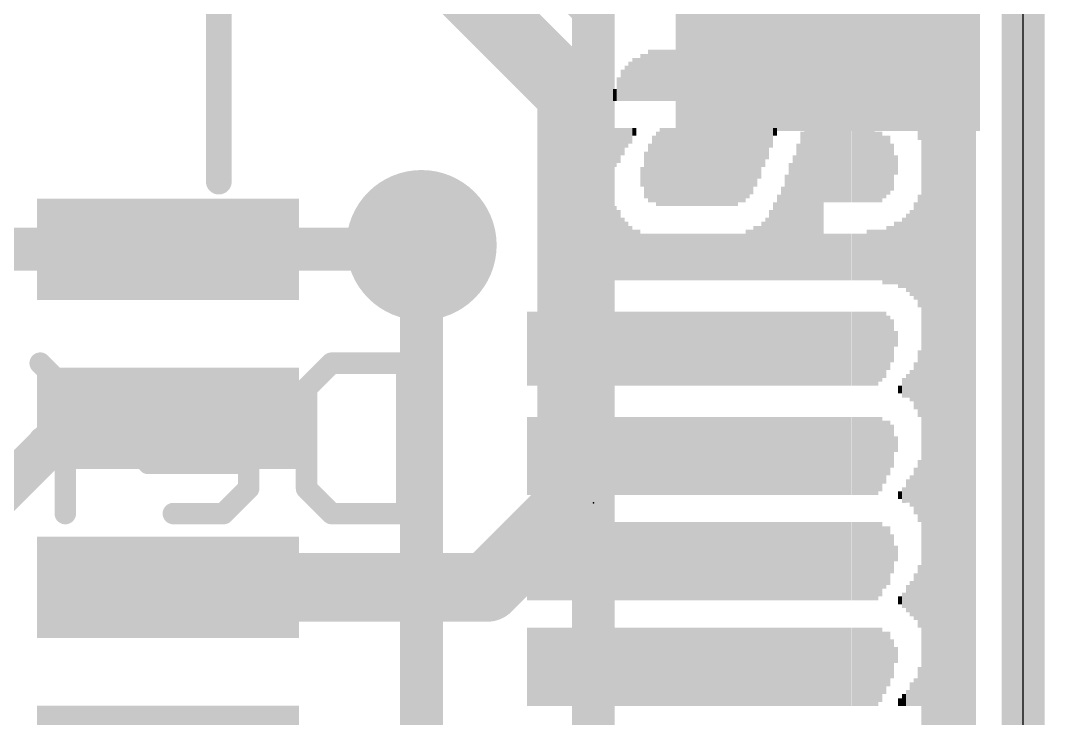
# Model space of a CAD drawing. Extents: x -3.6 to 34.1, y -8.2 to 24.4.
# Drawn here: x 19.47 to 25.53, y 7.61 to 11.74 of the extents above; entities that cross this region are included whole.
import ezdxf

# ---------------------------------------------------------------- set-up
doc = ezdxf.new("R2010")
doc.units = 0
for name, color, linetype in [('1', 12, 'CONTINUOUS'), ('16', 5, 'CONTINUOUS'), ('18', 110, 'CONTINUOUS'), ('20', 53, 'CONTINUOUS'), ('21', 40, 'CONTINUOUS'), ('22', 6, 'CONTINUOUS'), ('23', 40, 'CONTINUOUS'), ('47', 253, 'CONTINUOUS')]:
    doc.layers.add(name, color=color, linetype=linetype)

# ---------------------------------------------------------------- blocks, each defined once
blk = doc.blocks.new('RECT')
blk.add_solid([(-0.5, -0.5), (0.5, -0.5), (-0.5, 0.5), (0.5, 0.5)])
blk = doc.blocks.new('ROUNDV')
at = {"const_width": 0.5}
blk.add_lwpolyline([(0, -0.25, 1), (0, 0.25, 1), (0, -0.25)], format="xyb", dxfattribs=at)

msp = doc.modelspace()

# ---------------------------------------------------------------- linework, layer by layer
at = {"layer": '1'}
for points, const_width in [([(25.4, 17.78), (25.4, 0)], 0.254), ([(21.756, 12.28), (22.733, 11.303)], 0.4064), ([(22.733, 11.303), (22.733, 8.89)], 0.4064), ([(21.82, 10.39), (21.844, 10.414)], 0.254), ([(20.346, 10.39), (18.635, 10.39)], 0.254), ([(20.346, 10.39), (21.82, 10.39)], 0.254), ([(19.804, 9.39), (18.657, 8.243)], 0.254), ([(20.346, 9.39), (19.804, 9.39)], 0.254), ([(22.733, 8.89), (22.233, 8.39)], 0.4064), ([(22.233, 8.39), (20.346, 8.39)], 0.4064)]:
    msp.add_lwpolyline(points, dxfattribs=dict(at, const_width=const_width))
for points, const_width in [([(22.8346, 11.303, 1), (22.6314, 11.303)], 0.2032), ([(22.6612, 11.2312, 1), (22.8048, 11.3748)], 0.2032), ([(21.8889, 10.3691, 1), (21.7991, 10.4589)], 0.127), ([(20.346, 10.4535, 1), (20.346, 10.3265)], 0.127), ([(20.346, 10.3265, 1), (20.346, 10.4535)], 0.127), ([(21.7751, 10.4349, 1), (21.8649, 10.3451)], 0.127), ([(21.82, 10.3265, 1), (21.82, 10.4535)], 0.127), ([(19.804, 9.4535, 1), (19.804, 9.3265)], 0.127), ([(19.8489, 9.3451, 1), (19.7591, 9.4349)], 0.127), ([(20.346, 9.3265, 1), (20.346, 9.4535)], 0.127), ([(22.8048, 8.8182, 1), (22.6612, 8.9618)], 0.2032), ([(22.6314, 8.89, 1), (22.8346, 8.89)], 0.2032), ([(20.346, 8.4916, 1), (20.346, 8.2884)], 0.2032), ([(22.1612, 8.4618, 1), (22.3048, 8.3182)], 0.2032), ([(22.233, 8.2884, 1), (22.233, 8.4916)], 0.2032)]:
    msp.add_lwpolyline(points, format="xyb", dxfattribs=dict(at, const_width=const_width))
at = {"layer": '16', "const_width": 0.254}
for points in [[(25.4, 17.78), (25.4, 0)], [(20.828, 13.843), (22.86, 11.811)], [(22.86, 11.811), (22.86, 5.715)], [(21.844, 10.414), (21.844, 5.842)]]:
    msp.add_lwpolyline(points, dxfattribs=at)
at = {"layer": '16', "const_width": 0.127}
for points in [[(22.8151, 11.7661, 1), (22.9049, 11.8559)], [(21.9075, 10.414, 1), (21.7805, 10.414)]]:
    msp.add_lwpolyline(points, format="xyb", dxfattribs=at)
at = {"layer": '20'}
msp.add_line((25.4, 2.54), (25.4, 15.24), dxfattribs=at)
at = {"layer": '21', "const_width": 0.1524}
for points in [[(20.646, 10.79), (20.646, 11.99)], [(24.946, 6.79), (24.946, 10.99)]]:
    msp.add_lwpolyline(points, dxfattribs=at)
at = {"layer": '21', "const_width": 0.0762}
for points in [[(24.9841, 10.99, 1), (24.9079, 10.99)], [(20.6079, 10.79, 1), (20.6841, 10.79)]]:
    msp.add_lwpolyline(points, format="xyb", dxfattribs=at)
at = {"layer": '22', "const_width": 0.127}
for points in [[(19.7385, 9.568), (19.5902, 9.7163)], [(21.1646, 9.568), (21.3129, 9.7163)], [(21.3129, 9.7163), (21.7578, 9.7163)], [(21.7578, 9.7163), (21.7578, 8.8265)], [(19.7385, 8.8265), (19.7385, 9.568)], [(21.1646, 8.9748), (21.1646, 9.568)], [(20.3774, 9.4197), (20.2291, 9.2714)], [(20.674, 9.4197), (20.3774, 9.4197)], [(20.8223, 9.2714), (20.674, 9.4197)], [(19.8868, 9.2714), (19.5902, 9.2714)], [(20.2291, 9.2714), (20.2291, 9.1231)], [(20.8223, 8.9748), (20.8223, 9.2714)], [(20.2291, 9.1231), (20.8223, 9.1231)], [(20.674, 8.8265), (20.8223, 8.9748)], [(21.3129, 8.8265), (21.1646, 8.9748)], [(20.3774, 8.8265), (20.674, 8.8265)], [(21.7578, 8.8265), (21.3129, 8.8265)]]:
    msp.add_lwpolyline(points, dxfattribs=at)
at = {"layer": '22', "const_width": 0.0635}
for points in [[(19.6126, 9.7387, 1), (19.5677, 9.6938)], [(21.3129, 9.748, 1), (21.3129, 9.6845)], [(21.3354, 9.6938, 1), (21.2905, 9.7387)], [(21.7896, 9.7163, 1), (21.7261, 9.7163)], [(21.7578, 9.6845, 1), (21.7578, 9.748)], [(19.7702, 9.568, 1), (19.7067, 9.568)], [(21.1964, 9.568, 1), (21.1329, 9.568)], [(19.716, 9.5455, 1), (19.7609, 9.5904)], [(21.1422, 9.5904, 1), (21.1871, 9.5455)], [(20.3774, 9.4514, 1), (20.3774, 9.3879)], [(20.3999, 9.3972, 1), (20.355, 9.4421)], [(20.6965, 9.4421, 1), (20.6516, 9.3972)], [(20.674, 9.3879, 1), (20.674, 9.4514)], [(19.5902, 9.3031, 1), (19.5902, 9.2396)], [(19.8868, 9.2396, 1), (19.8868, 9.3031)], [(20.2609, 9.2714, 1), (20.1974, 9.2714)], [(20.2067, 9.2938, 1), (20.2516, 9.2489)], [(20.854, 9.2714, 1), (20.7905, 9.2714)], [(20.7998, 9.2489, 1), (20.8447, 9.2938)], [(20.2291, 9.1548, 1), (20.2291, 9.0913)], [(20.1974, 9.1231, 1), (20.2609, 9.1231)], [(20.8223, 9.0913, 1), (20.8223, 9.1548)], [(20.8447, 8.9523, 1), (20.7998, 8.9972)], [(21.1871, 8.9972, 1), (21.1422, 8.9523)], [(20.7905, 8.9748, 1), (20.854, 8.9748)], [(21.1329, 8.9748, 1), (21.1964, 8.9748)], [(19.7067, 8.8265, 1), (19.7702, 8.8265)], [(20.3774, 8.8583, 1), (20.3774, 8.7948)], [(20.6516, 8.849, 1), (20.6965, 8.804)], [(20.674, 8.7948, 1), (20.674, 8.8583)], [(21.3129, 8.8583, 1), (21.3129, 8.7948)], [(21.2905, 8.804, 1), (21.3354, 8.849)], [(21.7261, 8.8265, 1), (21.7896, 8.8265)], [(21.7578, 8.7948, 1), (21.7578, 8.8583)]]:
    msp.add_lwpolyline(points, format="xyb", dxfattribs=at)
at = {"layer": '23'}
msp.add_point((22.86, 8.89), dxfattribs=at)
at = {"layer": '47', "const_width": 0.13}
msp.add_lwpolyline([(25.4, 9.144), (25.4, -8.173)], dxfattribs=at)
at = {"layer": '47', "const_width": 0.065}
msp.add_lwpolyline([(25.4325, 9.144, 1), (25.3675, 9.144)], format="xyb", dxfattribs=at)

# ---------------------------------------------------------------- block references
at = {"layer": '1', "rotation": 180}
for p, xscale, yscale in [((24.246, 11.69), 1.8, 1.2), ((20.346, 10.39), 1.55, 0.6), ((20.346, 9.39), 1.55, 0.6), ((20.346, 8.39), 1.55, 0.6), ((20.346, 7.39), 1.55, 0.6)]:
    msp.add_blockref('RECT', p, dxfattribs=dict(at, xscale=xscale, yscale=yscale))
at = {"layer": '18', "xscale": 0.889, "yscale": 0.889}
msp.add_blockref('ROUNDV', (21.844, 10.414), dxfattribs=at)
msp.add_blockref('ROUNDV', (21.844, 10.414), dxfattribs=at)
at = {"layer": '22', "rotation": 90}
for p, xscale, yscale in [((23.1949, 11.4186), 0.3023, 0.0231), ((23.218, 11.4186), 0.3023, 0.0231), ((23.241, 11.4186), 0.3023, 0.0229), ((23.264, 11.4186), 0.3023, 0.0231), ((23.2871, 11.4186), 0.3023, 0.0231), ((23.3102, 11.4186), 0.3023, 0.0231), ((23.3333, 11.4186), 0.3023, 0.0231), ((23.3564, 11.4186), 0.3023, 0.0231), ((23.3796, 11.4186), 0.3023, 0.0231), ((23.4027, 11.4186), 0.3023, 0.0231), ((23.4258, 11.4186), 0.3023, 0.0231), ((23.4489, 11.4186), 0.3023, 0.0231), ((23.472, 11.4186), 0.3023, 0.0231), ((23.495, 11.4186), 0.3023, 0.0229), ((23.518, 11.4186), 0.3023, 0.0231), ((23.5411, 11.4186), 0.3023, 0.0231), ((23.5642, 11.4186), 0.3023, 0.0231), ((23.5873, 11.4186), 0.3023, 0.0231), ((23.6104, 11.4186), 0.3023, 0.0231), ((23.6336, 11.4186), 0.3023, 0.0231), ((23.6567, 11.4186), 0.3023, 0.0231), ((23.6798, 11.4186), 0.3023, 0.0231), ((23.7029, 11.4186), 0.3023, 0.0231), ((23.726, 11.4186), 0.3023, 0.0231), ((23.749, 11.4186), 0.3023, 0.0229), ((23.772, 11.4186), 0.3023, 0.0231), ((23.7951, 11.4186), 0.3023, 0.0231), ((23.8182, 11.4186), 0.3023, 0.0231), ((23.8413, 11.4186), 0.3023, 0.0231), ((23.8644, 11.4186), 0.3023, 0.0231), ((23.8876, 11.4186), 0.3023, 0.0231), ((23.9107, 11.4186), 0.3023, 0.0231), ((23.9338, 11.4186), 0.3023, 0.0231), ((23.9569, 11.4186), 0.3023, 0.0231), ((23.98, 11.4186), 0.3023, 0.0231), ((24.003, 11.4186), 0.3023, 0.0229), ((24.026, 11.4186), 0.3023, 0.0231), ((24.0491, 11.4186), 0.3023, 0.0231), ((24.0722, 11.4186), 0.3023, 0.0231), ((24.0953, 11.4186), 0.3023, 0.0231), ((24.1184, 11.4186), 0.3023, 0.0231), ((24.1416, 11.4186), 0.3023, 0.0231), ((24.1647, 11.4186), 0.3023, 0.0231), ((24.1878, 11.4186), 0.3023, 0.0231), ((24.2109, 11.4186), 0.3023, 0.0231), ((24.234, 11.4186), 0.3023, 0.0231), ((24.257, 11.4186), 0.3023, 0.0229), ((24.28, 11.4186), 0.3023, 0.0231), ((24.3031, 11.4186), 0.3023, 0.0231), ((24.3262, 11.4186), 0.3023, 0.0231), ((24.3493, 11.4186), 0.3023, 0.0231), ((24.3724, 11.4186), 0.3023, 0.0231), ((24.3956, 11.4186), 0.3023, 0.0231), ((24.4187, 11.4186), 0.3023, 0.0231), ((24.4418, 11.4186), 0.3023, 0.0231), ((24.4649, 11.4186), 0.3023, 0.0231), ((24.488, 11.4186), 0.3023, 0.0231), ((24.511, 11.4186), 0.3023, 0.0229), ((24.534, 11.4186), 0.3023, 0.0231), ((24.5571, 11.4071), 0.3251, 0.0231), ((24.5802, 11.4071), 0.3251, 0.0231), ((24.6033, 11.4071), 0.3251, 0.0231), ((24.6264, 11.3957), 0.348, 0.0231), ((24.6496, 11.3957), 0.348, 0.0231), ((24.6727, 11.3843), 0.3708, 0.0231), ((24.6958, 11.3843), 0.3708, 0.0231), ((24.7189, 11.3728), 0.3937, 0.0231), ((24.742, 11.35), 0.4394, 0.0231), ((24.765, 11.3386), 0.4623, 0.0229), ((24.788, 11.303), 0.5334, 0.0231), ((24.8111, 8.81), 5.5194, 0.0231), ((24.8342, 8.81), 5.5194, 0.0231), ((24.8573, 8.81), 5.5194, 0.0231), ((24.8804, 8.81), 5.5194, 0.0231), ((24.9036, 8.81), 5.5194, 0.0231), ((23.1024, 11.3944), 0.254, 0.0231), ((23.1256, 11.3944), 0.254, 0.0231), ((23.1487, 11.4059), 0.2769, 0.0231), ((23.1718, 11.4059), 0.2769, 0.0231), ((24.9267, 8.7973), 5.494, 0.0231), ((24.9498, 8.7973), 5.494, 0.0231), ((24.9729, 8.7859), 5.4712, 0.0231), ((24.996, 8.7859), 5.4712, 0.0231), ((23.0331, 11.3602), 0.1854, 0.0231), ((23.0562, 11.3716), 0.2083, 0.0231), ((23.0793, 11.383), 0.2311, 0.0231), ((25.019, 8.7744), 5.4483, 0.0229), ((25.042, 8.763), 5.4254, 0.0231), ((25.0651, 8.7516), 5.4026, 0.0231), ((23.01, 11.3373), 0.1397, 0.0231), ((25.0882, 8.7287), 5.3569, 0.0231), ((22.987, 11.303), 0.0711, 0.0229), ((25.1113, 8.6944), 5.2883, 0.0231), ((22.987, 10.9919), 0.2311, 0.0229), ((23.01, 11.0033), 0.2083, 0.0231), ((23.0331, 11.0261), 0.1626, 0.0231), ((23.0562, 11.049), 0.1168, 0.0231), ((23.0793, 11.0604), 0.094, 0.0231), ((23.1024, 11.0846), 0.0457, 0.0231), ((23.241, 10.8649), 0.4394, 0.0229), ((23.264, 10.8763), 0.4623, 0.0231), ((23.2871, 10.8763), 0.4623, 0.0231), ((23.3102, 10.8763), 0.4623, 0.0231), ((23.3333, 10.8763), 0.4623, 0.0231), ((23.3564, 10.8763), 0.4623, 0.0231), ((23.3796, 10.8763), 0.4623, 0.0231), ((23.4027, 10.8763), 0.4623, 0.0231), ((23.4258, 10.8763), 0.4623, 0.0231), ((23.4489, 10.8763), 0.4623, 0.0231), ((23.472, 10.8763), 0.4623, 0.0231), ((23.495, 10.8763), 0.4623, 0.0229), ((23.518, 10.8763), 0.4623, 0.0231), ((23.5411, 10.8763), 0.4623, 0.0231), ((23.5642, 10.8763), 0.4623, 0.0231), ((23.5873, 10.8763), 0.4623, 0.0231), ((23.6104, 10.8763), 0.4623, 0.0231), ((23.6336, 10.8763), 0.4623, 0.0231), ((23.6567, 10.8763), 0.4623, 0.0231), ((23.6798, 10.8763), 0.4623, 0.0231), ((23.7029, 10.8763), 0.4623, 0.0231), ((23.726, 10.8877), 0.4394, 0.0231), ((23.749, 10.8877), 0.4394, 0.0229), ((23.772, 10.8991), 0.4166, 0.0231), ((23.7951, 10.9106), 0.3937, 0.0231), ((23.8182, 10.9334), 0.348, 0.0231), ((23.8413, 10.9576), 0.2997, 0.0231), ((23.8644, 10.9919), 0.2311, 0.0231), ((23.8876, 11.0147), 0.1854, 0.0231), ((23.9107, 11.049), 0.1168, 0.0231), ((23.9338, 11.0846), 0.0457, 0.0231), ((24.0953, 10.6451), 0.8788, 0.0231), ((24.1184, 10.6566), 0.9017, 0.0231), ((24.1416, 10.6566), 0.9017, 0.0231), ((24.1647, 10.6566), 0.9017, 0.0231), ((24.1878, 10.6566), 0.9017, 0.0231), ((24.2109, 10.6566), 0.9017, 0.0231), ((24.234, 10.8877), 0.4394, 0.0231), ((24.257, 10.8877), 0.4394, 0.0229), ((24.28, 10.8877), 0.4394, 0.0231), ((24.3031, 10.8877), 0.4394, 0.0231), ((24.3262, 10.8877), 0.4394, 0.0231), ((24.3493, 10.8877), 0.4394, 0.0231), ((24.3724, 10.8877), 0.4394, 0.0231), ((24.3956, 10.8877), 0.4394, 0.0231), ((24.4187, 10.8877), 0.4394, 0.0231), ((24.4418, 10.8877), 0.4394, 0.0231), ((24.4649, 10.8877), 0.4394, 0.0231), ((24.488, 10.8877), 0.4394, 0.0231), ((24.511, 10.8877), 0.4394, 0.0229), ((24.534, 10.8763), 0.4166, 0.0231), ((24.5571, 10.8763), 0.4166, 0.0231), ((23.218, 10.8649), 0.3937, 0.0231), ((24.5802, 10.8763), 0.3708, 0.0231), ((24.6033, 10.8877), 0.348, 0.0231), ((23.1718, 10.8293), 0.2769, 0.0231), ((23.1949, 10.8407), 0.3454, 0.0231), ((24.0722, 10.6096), 0.8077, 0.0231), ((24.6264, 10.875), 0.2769, 0.0231), ((24.026, 10.5524), 0.6934, 0.0231), ((24.0491, 10.5753), 0.7391, 0.0231), ((24.6496, 10.8877), 0.1143, 0.0231), ((23.1487, 10.8179), 0.1168, 0.0231), ((24.003, 10.5181), 0.6248, 0.0229), ((23.98, 10.4826), 0.5537, 0.0231), ((23.9338, 10.4369), 0.4623, 0.0231), ((23.9569, 10.4597), 0.508, 0.0231), ((24.765, 10.3797), 0.5766, 0.0229), ((24.788, 10.3797), 0.668, 0.0231), ((22.987, 10.4254), 0.4394, 0.0229), ((23.01, 10.414), 0.4166, 0.0231), ((23.9107, 10.414), 0.4166, 0.0231), ((24.7189, 10.3683), 0.4623, 0.0231), ((24.742, 10.3683), 0.508, 0.0231), ((23.0331, 10.3911), 0.3708, 0.0231), ((23.0562, 10.3797), 0.348, 0.0231), ((23.8644, 10.3797), 0.348, 0.0231), ((23.8876, 10.3911), 0.3708, 0.0231), ((24.6496, 10.3683), 0.3708, 0.0231), ((24.6727, 10.3568), 0.3937, 0.0231), ((24.6958, 10.3683), 0.4166, 0.0231), ((23.0793, 10.367), 0.3226, 0.0231), ((23.1024, 10.3556), 0.2997, 0.0231), ((23.1256, 10.3556), 0.2997, 0.0231), ((23.1487, 10.3442), 0.2769, 0.0231), ((23.1718, 10.3442), 0.2769, 0.0231), ((23.1949, 10.3442), 0.2769, 0.0231), ((23.218, 10.3442), 0.2769, 0.0231), ((23.241, 10.3442), 0.2769, 0.0229), ((23.264, 10.3442), 0.2769, 0.0231), ((23.2871, 10.3442), 0.2769, 0.0231), ((23.3102, 10.3442), 0.2769, 0.0231), ((23.3333, 10.3442), 0.2769, 0.0231), ((23.3564, 10.3442), 0.2769, 0.0231), ((23.3796, 10.3442), 0.2769, 0.0231), ((23.4027, 10.3442), 0.2769, 0.0231), ((23.4258, 10.3442), 0.2769, 0.0231), ((23.4489, 10.3442), 0.2769, 0.0231), ((23.472, 10.3442), 0.2769, 0.0231), ((23.495, 10.3442), 0.2769, 0.0229), ((23.518, 10.3442), 0.2769, 0.0231), ((23.5411, 10.3442), 0.2769, 0.0231), ((23.5642, 10.3442), 0.2769, 0.0231), ((23.5873, 10.3442), 0.2769, 0.0231), ((23.6104, 10.3442), 0.2769, 0.0231), ((23.6336, 10.3442), 0.2769, 0.0231), ((23.6567, 10.3442), 0.2769, 0.0231), ((23.6798, 10.3442), 0.2769, 0.0231), ((23.7029, 10.3442), 0.2769, 0.0231), ((23.726, 10.3442), 0.2769, 0.0231), ((23.749, 10.3442), 0.2769, 0.0229), ((23.772, 10.3556), 0.2997, 0.0231), ((23.7951, 10.3556), 0.2997, 0.0231), ((23.8182, 10.367), 0.3226, 0.0231), ((23.8413, 10.367), 0.3226, 0.0231), ((24.234, 10.3442), 0.2769, 0.0231), ((24.257, 10.3442), 0.2769, 0.0229), ((24.28, 10.3442), 0.2769, 0.0231), ((24.3031, 10.3442), 0.2769, 0.0231), ((24.3262, 10.3442), 0.2769, 0.0231), ((24.3493, 10.3442), 0.2769, 0.0231), ((24.3724, 10.3442), 0.2769, 0.0231), ((24.3956, 10.3442), 0.2769, 0.0231), ((24.4187, 10.3442), 0.2769, 0.0231), ((24.4418, 10.3442), 0.2769, 0.0231), ((24.4649, 10.3442), 0.2769, 0.0231), ((24.488, 10.3556), 0.2997, 0.0231), ((24.511, 10.3556), 0.2997, 0.0229), ((24.534, 10.3556), 0.2997, 0.0231), ((24.5571, 10.3556), 0.2997, 0.0231), ((24.5802, 10.3442), 0.3226, 0.0231), ((24.6033, 10.3556), 0.3454, 0.0231), ((24.6264, 10.3556), 0.3454, 0.0231), ((22.479, 9.8019), 0.4369, 0.0229), ((22.502, 9.8019), 0.4369, 0.0231), ((22.5251, 9.8019), 0.4369, 0.0231), ((22.5482, 9.8019), 0.4369, 0.0231), ((22.5713, 9.8019), 0.4369, 0.0231), ((22.5944, 9.8019), 0.4369, 0.0231), ((22.6176, 9.8019), 0.4369, 0.0231), ((22.6407, 9.8019), 0.4369, 0.0231), ((22.6638, 9.8019), 0.4369, 0.0231), ((22.6869, 9.8019), 0.4369, 0.0231), ((22.71, 9.8019), 0.4369, 0.0231), ((22.733, 9.8019), 0.4369, 0.0229), ((22.756, 9.8019), 0.4369, 0.0231), ((22.7791, 9.8019), 0.4369, 0.0231), ((22.8022, 9.8019), 0.4369, 0.0231), ((22.8253, 9.8019), 0.4369, 0.0231), ((22.8484, 9.8019), 0.4369, 0.0231), ((22.8716, 9.8019), 0.4369, 0.0231), ((22.8947, 9.8019), 0.4369, 0.0231), ((22.987, 9.8019), 0.4369, 0.0229), ((23.01, 9.8019), 0.4369, 0.0231), ((23.0331, 9.8019), 0.4369, 0.0231), ((23.0562, 9.8019), 0.4369, 0.0231), ((23.0793, 9.8019), 0.4369, 0.0231), ((23.1024, 9.8019), 0.4369, 0.0231), ((23.1256, 9.8019), 0.4369, 0.0231), ((23.1487, 9.8019), 0.4369, 0.0231), ((23.1718, 9.8019), 0.4369, 0.0231), ((23.1949, 9.8019), 0.4369, 0.0231), ((23.218, 9.8019), 0.4369, 0.0231), ((23.241, 9.8019), 0.4369, 0.0229), ((23.264, 9.8019), 0.4369, 0.0231), ((23.2871, 9.8019), 0.4369, 0.0231), ((23.3102, 9.8019), 0.4369, 0.0231), ((23.3333, 9.8019), 0.4369, 0.0231), ((23.3564, 9.8019), 0.4369, 0.0231), ((23.3796, 9.8019), 0.4369, 0.0231), ((23.4027, 9.8019), 0.4369, 0.0231), ((23.4258, 9.8019), 0.4369, 0.0231), ((23.4489, 9.8019), 0.4369, 0.0231), ((23.472, 9.8019), 0.4369, 0.0231), ((23.495, 9.8019), 0.4369, 0.0229), ((23.518, 9.8019), 0.4369, 0.0231), ((23.5411, 9.8019), 0.4369, 0.0231), ((23.5642, 9.8019), 0.4369, 0.0231), ((23.5873, 9.8019), 0.4369, 0.0231), ((23.6104, 9.8019), 0.4369, 0.0231), ((23.6336, 9.8019), 0.4369, 0.0231), ((23.6567, 9.8019), 0.4369, 0.0231), ((23.6798, 9.8019), 0.4369, 0.0231), ((23.7029, 9.8019), 0.4369, 0.0231), ((23.726, 9.8019), 0.4369, 0.0231), ((23.749, 9.8019), 0.4369, 0.0229), ((23.772, 9.8019), 0.4369, 0.0231), ((23.7951, 9.8019), 0.4369, 0.0231), ((23.8182, 9.8019), 0.4369, 0.0231), ((23.8413, 9.8019), 0.4369, 0.0231), ((23.8644, 9.8019), 0.4369, 0.0231), ((23.8876, 9.8019), 0.4369, 0.0231), ((23.9107, 9.8019), 0.4369, 0.0231), ((23.9338, 9.8019), 0.4369, 0.0231), ((23.9569, 9.8019), 0.4369, 0.0231), ((23.98, 9.8019), 0.4369, 0.0231), ((24.003, 9.8019), 0.4369, 0.0229), ((24.026, 9.8019), 0.4369, 0.0231), ((24.0491, 9.8019), 0.4369, 0.0231), ((24.0722, 9.8019), 0.4369, 0.0231), ((24.0953, 9.8019), 0.4369, 0.0231), ((24.1184, 9.8019), 0.4369, 0.0231), ((24.1416, 9.8019), 0.4369, 0.0231), ((24.1647, 9.8019), 0.4369, 0.0231), ((24.1878, 9.8019), 0.4369, 0.0231), ((24.2109, 9.8019), 0.4369, 0.0231), ((24.234, 9.8019), 0.4369, 0.0231), ((24.257, 9.8019), 0.4369, 0.0229), ((24.28, 9.8019), 0.4369, 0.0231), ((24.3031, 9.8019), 0.4369, 0.0231), ((24.3262, 9.8019), 0.4369, 0.0231), ((24.3493, 9.8019), 0.4369, 0.0231), ((24.3724, 9.8019), 0.4369, 0.0231), ((24.3956, 9.8019), 0.4369, 0.0231), ((24.4187, 9.8019), 0.4369, 0.0231), ((24.4418, 9.8019), 0.4369, 0.0231), ((24.4649, 9.8019), 0.4369, 0.0231), ((24.488, 9.8019), 0.4369, 0.0231), ((24.511, 9.8019), 0.4369, 0.0229), ((24.534, 9.8019), 0.4369, 0.0231), ((24.5571, 9.8133), 0.414, 0.0231), ((24.5802, 9.8247), 0.3912, 0.0231), ((24.6033, 9.8361), 0.3226, 0.0231), ((24.6264, 9.8476), 0.254, 0.0231), ((24.6496, 9.8603), 0.0914, 0.0231), ((24.788, 9.5949), 0.3937, 0.0231), ((24.765, 9.5822), 0.2769, 0.0229), ((24.6958, 9.5707), 0.1168, 0.0231), ((24.7189, 9.5822), 0.1397, 0.0231), ((24.742, 9.5822), 0.1854, 0.0231), ((24.6727, 9.5606), 0.0457, 0.0231), ((22.479, 9.1669), 0.4623, 0.0229), ((22.502, 9.1669), 0.4623, 0.0231), ((22.5251, 9.1669), 0.4623, 0.0231), ((22.5482, 9.1669), 0.4623, 0.0231), ((22.5713, 9.1669), 0.4623, 0.0231), ((22.5944, 9.1669), 0.4623, 0.0231), ((22.6176, 9.1669), 0.4623, 0.0231), ((22.6407, 9.1669), 0.4623, 0.0231), ((22.6638, 9.1669), 0.4623, 0.0231), ((22.6869, 9.1669), 0.4623, 0.0231), ((22.71, 9.1669), 0.4623, 0.0231), ((22.733, 9.1669), 0.4623, 0.0229), ((22.756, 9.1669), 0.4623, 0.0231), ((22.7791, 9.1669), 0.4623, 0.0231), ((22.8022, 9.1669), 0.4623, 0.0231), ((22.8253, 9.1669), 0.4623, 0.0231), ((22.8484, 9.1669), 0.4623, 0.0231), ((22.8716, 9.1669), 0.4623, 0.0231), ((22.8947, 9.1669), 0.4623, 0.0231), ((22.987, 9.1669), 0.4623, 0.0229), ((23.01, 9.1669), 0.4623, 0.0231), ((23.0331, 9.1669), 0.4623, 0.0231), ((23.0562, 9.1669), 0.4623, 0.0231), ((23.0793, 9.1669), 0.4623, 0.0231), ((23.1024, 9.1669), 0.4623, 0.0231), ((23.1256, 9.1669), 0.4623, 0.0231), ((23.1487, 9.1669), 0.4623, 0.0231), ((23.1718, 9.1669), 0.4623, 0.0231), ((23.1949, 9.1669), 0.4623, 0.0231), ((23.218, 9.1669), 0.4623, 0.0231), ((23.241, 9.1669), 0.4623, 0.0229), ((23.264, 9.1669), 0.4623, 0.0231), ((23.2871, 9.1669), 0.4623, 0.0231), ((23.3102, 9.1669), 0.4623, 0.0231), ((23.3333, 9.1669), 0.4623, 0.0231), ((23.3564, 9.1669), 0.4623, 0.0231), ((23.3796, 9.1669), 0.4623, 0.0231), ((23.4027, 9.1669), 0.4623, 0.0231), ((23.4258, 9.1669), 0.4623, 0.0231), ((23.4489, 9.1669), 0.4623, 0.0231), ((23.472, 9.1669), 0.4623, 0.0231), ((23.495, 9.1669), 0.4623, 0.0229), ((23.518, 9.1669), 0.4623, 0.0231), ((23.5411, 9.1669), 0.4623, 0.0231), ((23.5642, 9.1669), 0.4623, 0.0231), ((23.5873, 9.1669), 0.4623, 0.0231), ((23.6104, 9.1669), 0.4623, 0.0231), ((23.6336, 9.1669), 0.4623, 0.0231), ((23.6567, 9.1669), 0.4623, 0.0231), ((23.6798, 9.1669), 0.4623, 0.0231), ((23.7029, 9.1669), 0.4623, 0.0231), ((23.726, 9.1669), 0.4623, 0.0231), ((23.749, 9.1669), 0.4623, 0.0229), ((23.772, 9.1669), 0.4623, 0.0231), ((23.7951, 9.1669), 0.4623, 0.0231), ((23.8182, 9.1669), 0.4623, 0.0231), ((23.8413, 9.1669), 0.4623, 0.0231), ((23.8644, 9.1669), 0.4623, 0.0231), ((23.8876, 9.1669), 0.4623, 0.0231), ((23.9107, 9.1669), 0.4623, 0.0231), ((23.9338, 9.1669), 0.4623, 0.0231), ((23.9569, 9.1669), 0.4623, 0.0231), ((23.98, 9.1669), 0.4623, 0.0231), ((24.003, 9.1669), 0.4623, 0.0229), ((24.026, 9.1669), 0.4623, 0.0231), ((24.0491, 9.1669), 0.4623, 0.0231), ((24.0722, 9.1669), 0.4623, 0.0231), ((24.0953, 9.1669), 0.4623, 0.0231), ((24.1184, 9.1669), 0.4623, 0.0231), ((24.1416, 9.1669), 0.4623, 0.0231), ((24.1647, 9.1669), 0.4623, 0.0231), ((24.1878, 9.1669), 0.4623, 0.0231), ((24.2109, 9.1669), 0.4623, 0.0231), ((24.234, 9.1669), 0.4623, 0.0231), ((24.257, 9.1669), 0.4623, 0.0229), ((24.28, 9.1669), 0.4623, 0.0231), ((24.3031, 9.1669), 0.4623, 0.0231), ((24.3262, 9.1669), 0.4623, 0.0231), ((24.3493, 9.1669), 0.4623, 0.0231), ((24.3724, 9.1669), 0.4623, 0.0231), ((24.3956, 9.1669), 0.4623, 0.0231), ((24.4187, 9.1669), 0.4623, 0.0231), ((24.4418, 9.1669), 0.4623, 0.0231), ((24.4649, 9.1669), 0.4623, 0.0231), ((24.488, 9.1669), 0.4623, 0.0231), ((24.511, 9.1669), 0.4623, 0.0229), ((24.534, 9.1669), 0.4623, 0.0231), ((24.5571, 9.1783), 0.4394, 0.0231), ((24.5802, 9.1897), 0.3708, 0.0231), ((24.6033, 9.2139), 0.3226, 0.0231), ((24.6264, 9.2253), 0.254, 0.0231), ((24.6496, 9.2367), 0.094, 0.0231), ((24.788, 8.9599), 0.3683, 0.0231), ((24.765, 8.9599), 0.2769, 0.0229), ((24.7189, 8.9599), 0.1397, 0.0231), ((24.742, 8.9599), 0.1854, 0.0231), ((24.6958, 8.9357), 0.0914, 0.0231), ((24.6727, 8.9357), 0.0457, 0.0231), ((22.479, 8.5446), 0.4623, 0.0229), ((22.502, 8.5446), 0.4623, 0.0231), ((22.5251, 8.5446), 0.4623, 0.0231), ((22.5482, 8.5446), 0.4623, 0.0231), ((22.5713, 8.5446), 0.4623, 0.0231), ((22.5944, 8.5446), 0.4623, 0.0231), ((22.6176, 8.5446), 0.4623, 0.0231), ((22.6407, 8.5446), 0.4623, 0.0231), ((22.6638, 8.5446), 0.4623, 0.0231), ((22.6869, 8.5446), 0.4623, 0.0231), ((22.71, 8.5446), 0.4623, 0.0231), ((22.733, 8.5446), 0.4623, 0.0229), ((22.756, 8.5446), 0.4623, 0.0231), ((22.7791, 8.5446), 0.4623, 0.0231), ((22.8022, 8.5446), 0.4623, 0.0231), ((22.8253, 8.5446), 0.4623, 0.0231), ((22.8484, 8.5446), 0.4623, 0.0231), ((22.8716, 8.5446), 0.4623, 0.0231), ((22.8947, 8.5446), 0.4623, 0.0231), ((22.987, 8.5446), 0.4623, 0.0229), ((23.01, 8.5446), 0.4623, 0.0231), ((23.0331, 8.5446), 0.4623, 0.0231), ((23.0562, 8.5446), 0.4623, 0.0231), ((23.0793, 8.5446), 0.4623, 0.0231), ((23.1024, 8.5446), 0.4623, 0.0231), ((23.1256, 8.5446), 0.4623, 0.0231), ((23.1487, 8.5446), 0.4623, 0.0231), ((23.1718, 8.5446), 0.4623, 0.0231), ((23.1949, 8.5446), 0.4623, 0.0231), ((23.218, 8.5446), 0.4623, 0.0231), ((23.241, 8.5446), 0.4623, 0.0229), ((23.264, 8.5446), 0.4623, 0.0231), ((23.2871, 8.5446), 0.4623, 0.0231), ((23.3102, 8.5446), 0.4623, 0.0231), ((23.3333, 8.5446), 0.4623, 0.0231), ((23.3564, 8.5446), 0.4623, 0.0231), ((23.3796, 8.5446), 0.4623, 0.0231), ((23.4027, 8.5446), 0.4623, 0.0231), ((23.4258, 8.5446), 0.4623, 0.0231), ((23.4489, 8.5446), 0.4623, 0.0231), ((23.472, 8.5446), 0.4623, 0.0231), ((23.495, 8.5446), 0.4623, 0.0229), ((23.518, 8.5446), 0.4623, 0.0231), ((23.5411, 8.5446), 0.4623, 0.0231), ((23.5642, 8.5446), 0.4623, 0.0231), ((23.5873, 8.5446), 0.4623, 0.0231), ((23.6104, 8.5446), 0.4623, 0.0231), ((23.6336, 8.5446), 0.4623, 0.0231), ((23.6567, 8.5446), 0.4623, 0.0231), ((23.6798, 8.5446), 0.4623, 0.0231), ((23.7029, 8.5446), 0.4623, 0.0231), ((23.726, 8.5446), 0.4623, 0.0231), ((23.749, 8.5446), 0.4623, 0.0229), ((23.772, 8.5446), 0.4623, 0.0231), ((23.7951, 8.5446), 0.4623, 0.0231), ((23.8182, 8.5446), 0.4623, 0.0231), ((23.8413, 8.5446), 0.4623, 0.0231), ((23.8644, 8.5446), 0.4623, 0.0231), ((23.8876, 8.5446), 0.4623, 0.0231), ((23.9107, 8.5446), 0.4623, 0.0231), ((23.9338, 8.5446), 0.4623, 0.0231), ((23.9569, 8.5446), 0.4623, 0.0231), ((23.98, 8.5446), 0.4623, 0.0231), ((24.003, 8.5446), 0.4623, 0.0229), ((24.026, 8.5446), 0.4623, 0.0231), ((24.0491, 8.5446), 0.4623, 0.0231), ((24.0722, 8.5446), 0.4623, 0.0231), ((24.0953, 8.5446), 0.4623, 0.0231), ((24.1184, 8.5446), 0.4623, 0.0231), ((24.1416, 8.5446), 0.4623, 0.0231), ((24.1647, 8.5446), 0.4623, 0.0231), ((24.1878, 8.5446), 0.4623, 0.0231), ((24.2109, 8.5446), 0.4623, 0.0231), ((24.234, 8.5446), 0.4623, 0.0231), ((24.257, 8.5446), 0.4623, 0.0229), ((24.28, 8.5446), 0.4623, 0.0231), ((24.3031, 8.5446), 0.4623, 0.0231), ((24.3262, 8.5446), 0.4623, 0.0231), ((24.3493, 8.5446), 0.4623, 0.0231), ((24.3724, 8.5446), 0.4623, 0.0231), ((24.3956, 8.5446), 0.4623, 0.0231), ((24.4187, 8.5446), 0.4623, 0.0231), ((24.4418, 8.5446), 0.4623, 0.0231), ((24.4649, 8.5446), 0.4623, 0.0231), ((24.488, 8.5446), 0.4623, 0.0231), ((24.511, 8.5446), 0.4623, 0.0229), ((24.534, 8.5446), 0.4623, 0.0231), ((24.5571, 8.556), 0.4394, 0.0231), ((24.5802, 8.5662), 0.3683, 0.0231), ((24.6033, 8.5776), 0.3454, 0.0231), ((24.6264, 8.589), 0.2311, 0.0231), ((24.6496, 8.5903), 0.0914, 0.0231), ((24.788, 8.3363), 0.3708, 0.0231), ((24.742, 8.3236), 0.2083, 0.0231), ((24.765, 8.335), 0.2769, 0.0229), ((24.6958, 8.3134), 0.0914, 0.0231), ((24.7189, 8.3236), 0.1626, 0.0231), ((24.6727, 8.3134), 0.0457, 0.0231), ((22.479, 7.9197), 0.4623, 0.0229), ((22.502, 7.9197), 0.4623, 0.0231), ((22.5251, 7.9197), 0.4623, 0.0231), ((22.5482, 7.9197), 0.4623, 0.0231), ((22.5713, 7.9197), 0.4623, 0.0231), ((22.5944, 7.9197), 0.4623, 0.0231), ((22.6176, 7.9197), 0.4623, 0.0231), ((22.6407, 7.9197), 0.4623, 0.0231), ((22.6638, 7.9197), 0.4623, 0.0231), ((22.6869, 7.9197), 0.4623, 0.0231), ((22.71, 7.9197), 0.4623, 0.0231), ((22.733, 7.9197), 0.4623, 0.0229), ((22.756, 7.9197), 0.4623, 0.0231), ((22.7791, 7.9197), 0.4623, 0.0231), ((22.8022, 7.9197), 0.4623, 0.0231), ((22.8253, 7.9197), 0.4623, 0.0231), ((22.8484, 7.9197), 0.4623, 0.0231), ((22.8716, 7.9197), 0.4623, 0.0231), ((22.8947, 7.9197), 0.4623, 0.0231), ((22.987, 7.9197), 0.4623, 0.0229), ((23.01, 7.9197), 0.4623, 0.0231), ((23.0331, 7.9197), 0.4623, 0.0231), ((23.0562, 7.9197), 0.4623, 0.0231), ((23.0793, 7.9197), 0.4623, 0.0231), ((23.1024, 7.9197), 0.4623, 0.0231), ((23.1256, 7.9197), 0.4623, 0.0231), ((23.1487, 7.9197), 0.4623, 0.0231), ((23.1718, 7.9197), 0.4623, 0.0231), ((23.1949, 7.9197), 0.4623, 0.0231), ((23.218, 7.9197), 0.4623, 0.0231), ((23.241, 7.9197), 0.4623, 0.0229), ((23.264, 7.9197), 0.4623, 0.0231), ((23.2871, 7.9197), 0.4623, 0.0231), ((23.3102, 7.9197), 0.4623, 0.0231), ((23.3333, 7.9197), 0.4623, 0.0231), ((23.3564, 7.9197), 0.4623, 0.0231), ((23.3796, 7.9197), 0.4623, 0.0231), ((23.4027, 7.9197), 0.4623, 0.0231), ((23.4258, 7.9197), 0.4623, 0.0231), ((23.4489, 7.9197), 0.4623, 0.0231), ((23.472, 7.9197), 0.4623, 0.0231), ((23.495, 7.9197), 0.4623, 0.0229), ((23.518, 7.9197), 0.4623, 0.0231), ((23.5411, 7.9197), 0.4623, 0.0231), ((23.5642, 7.9197), 0.4623, 0.0231), ((23.5873, 7.9197), 0.4623, 0.0231), ((23.6104, 7.9197), 0.4623, 0.0231), ((23.6336, 7.9197), 0.4623, 0.0231), ((23.6567, 7.9197), 0.4623, 0.0231), ((23.6798, 7.9197), 0.4623, 0.0231), ((23.7029, 7.9197), 0.4623, 0.0231), ((23.726, 7.9197), 0.4623, 0.0231), ((23.749, 7.9197), 0.4623, 0.0229), ((23.772, 7.9197), 0.4623, 0.0231), ((23.7951, 7.9197), 0.4623, 0.0231), ((23.8182, 7.9197), 0.4623, 0.0231), ((23.8413, 7.9197), 0.4623, 0.0231), ((23.8644, 7.9197), 0.4623, 0.0231), ((23.8876, 7.9197), 0.4623, 0.0231), ((23.9107, 7.9197), 0.4623, 0.0231), ((23.9338, 7.9197), 0.4623, 0.0231), ((23.9569, 7.9197), 0.4623, 0.0231), ((23.98, 7.9197), 0.4623, 0.0231), ((24.003, 7.9197), 0.4623, 0.0229), ((24.026, 7.9197), 0.4623, 0.0231), ((24.0491, 7.9197), 0.4623, 0.0231), ((24.0722, 7.9197), 0.4623, 0.0231), ((24.0953, 7.9197), 0.4623, 0.0231), ((24.1184, 7.9197), 0.4623, 0.0231), ((24.1416, 7.9197), 0.4623, 0.0231), ((24.1647, 7.9197), 0.4623, 0.0231), ((24.1878, 7.9197), 0.4623, 0.0231), ((24.2109, 7.9197), 0.4623, 0.0231), ((24.234, 7.9197), 0.4623, 0.0231), ((24.257, 7.9197), 0.4623, 0.0229), ((24.28, 7.9197), 0.4623, 0.0231), ((24.3031, 7.9197), 0.4623, 0.0231), ((24.3262, 7.9197), 0.4623, 0.0231), ((24.3493, 7.9197), 0.4623, 0.0231), ((24.3724, 7.9197), 0.4623, 0.0231), ((24.3956, 7.9197), 0.4623, 0.0231), ((24.4187, 7.9197), 0.4623, 0.0231), ((24.4418, 7.9197), 0.4623, 0.0231), ((24.4649, 7.9197), 0.4623, 0.0231), ((24.488, 7.9197), 0.4623, 0.0231), ((24.511, 7.9197), 0.4623, 0.0229), ((24.534, 7.9197), 0.4623, 0.0231), ((24.5571, 7.9312), 0.4394, 0.0231), ((24.5802, 7.9439), 0.3683, 0.0231), ((24.6033, 7.9667), 0.3226, 0.0231), ((24.6264, 7.9667), 0.2311, 0.0231), ((24.6496, 7.9896), 0.094, 0.0231), ((24.788, 7.8042), 0.2311, 0.0231), ((24.742, 7.7584), 0.1397, 0.0231), ((24.765, 7.7699), 0.1626, 0.0229), ((24.6958, 7.7241), 0.0711, 0.0231), ((24.7189, 7.7356), 0.094, 0.0231), ((24.6727, 7.7114), 0.0457, 0.0231)]:
    msp.add_blockref('RECT', p, dxfattribs=dict(at, xscale=xscale, yscale=yscale))

doc.saveas('drawing.dxf')
